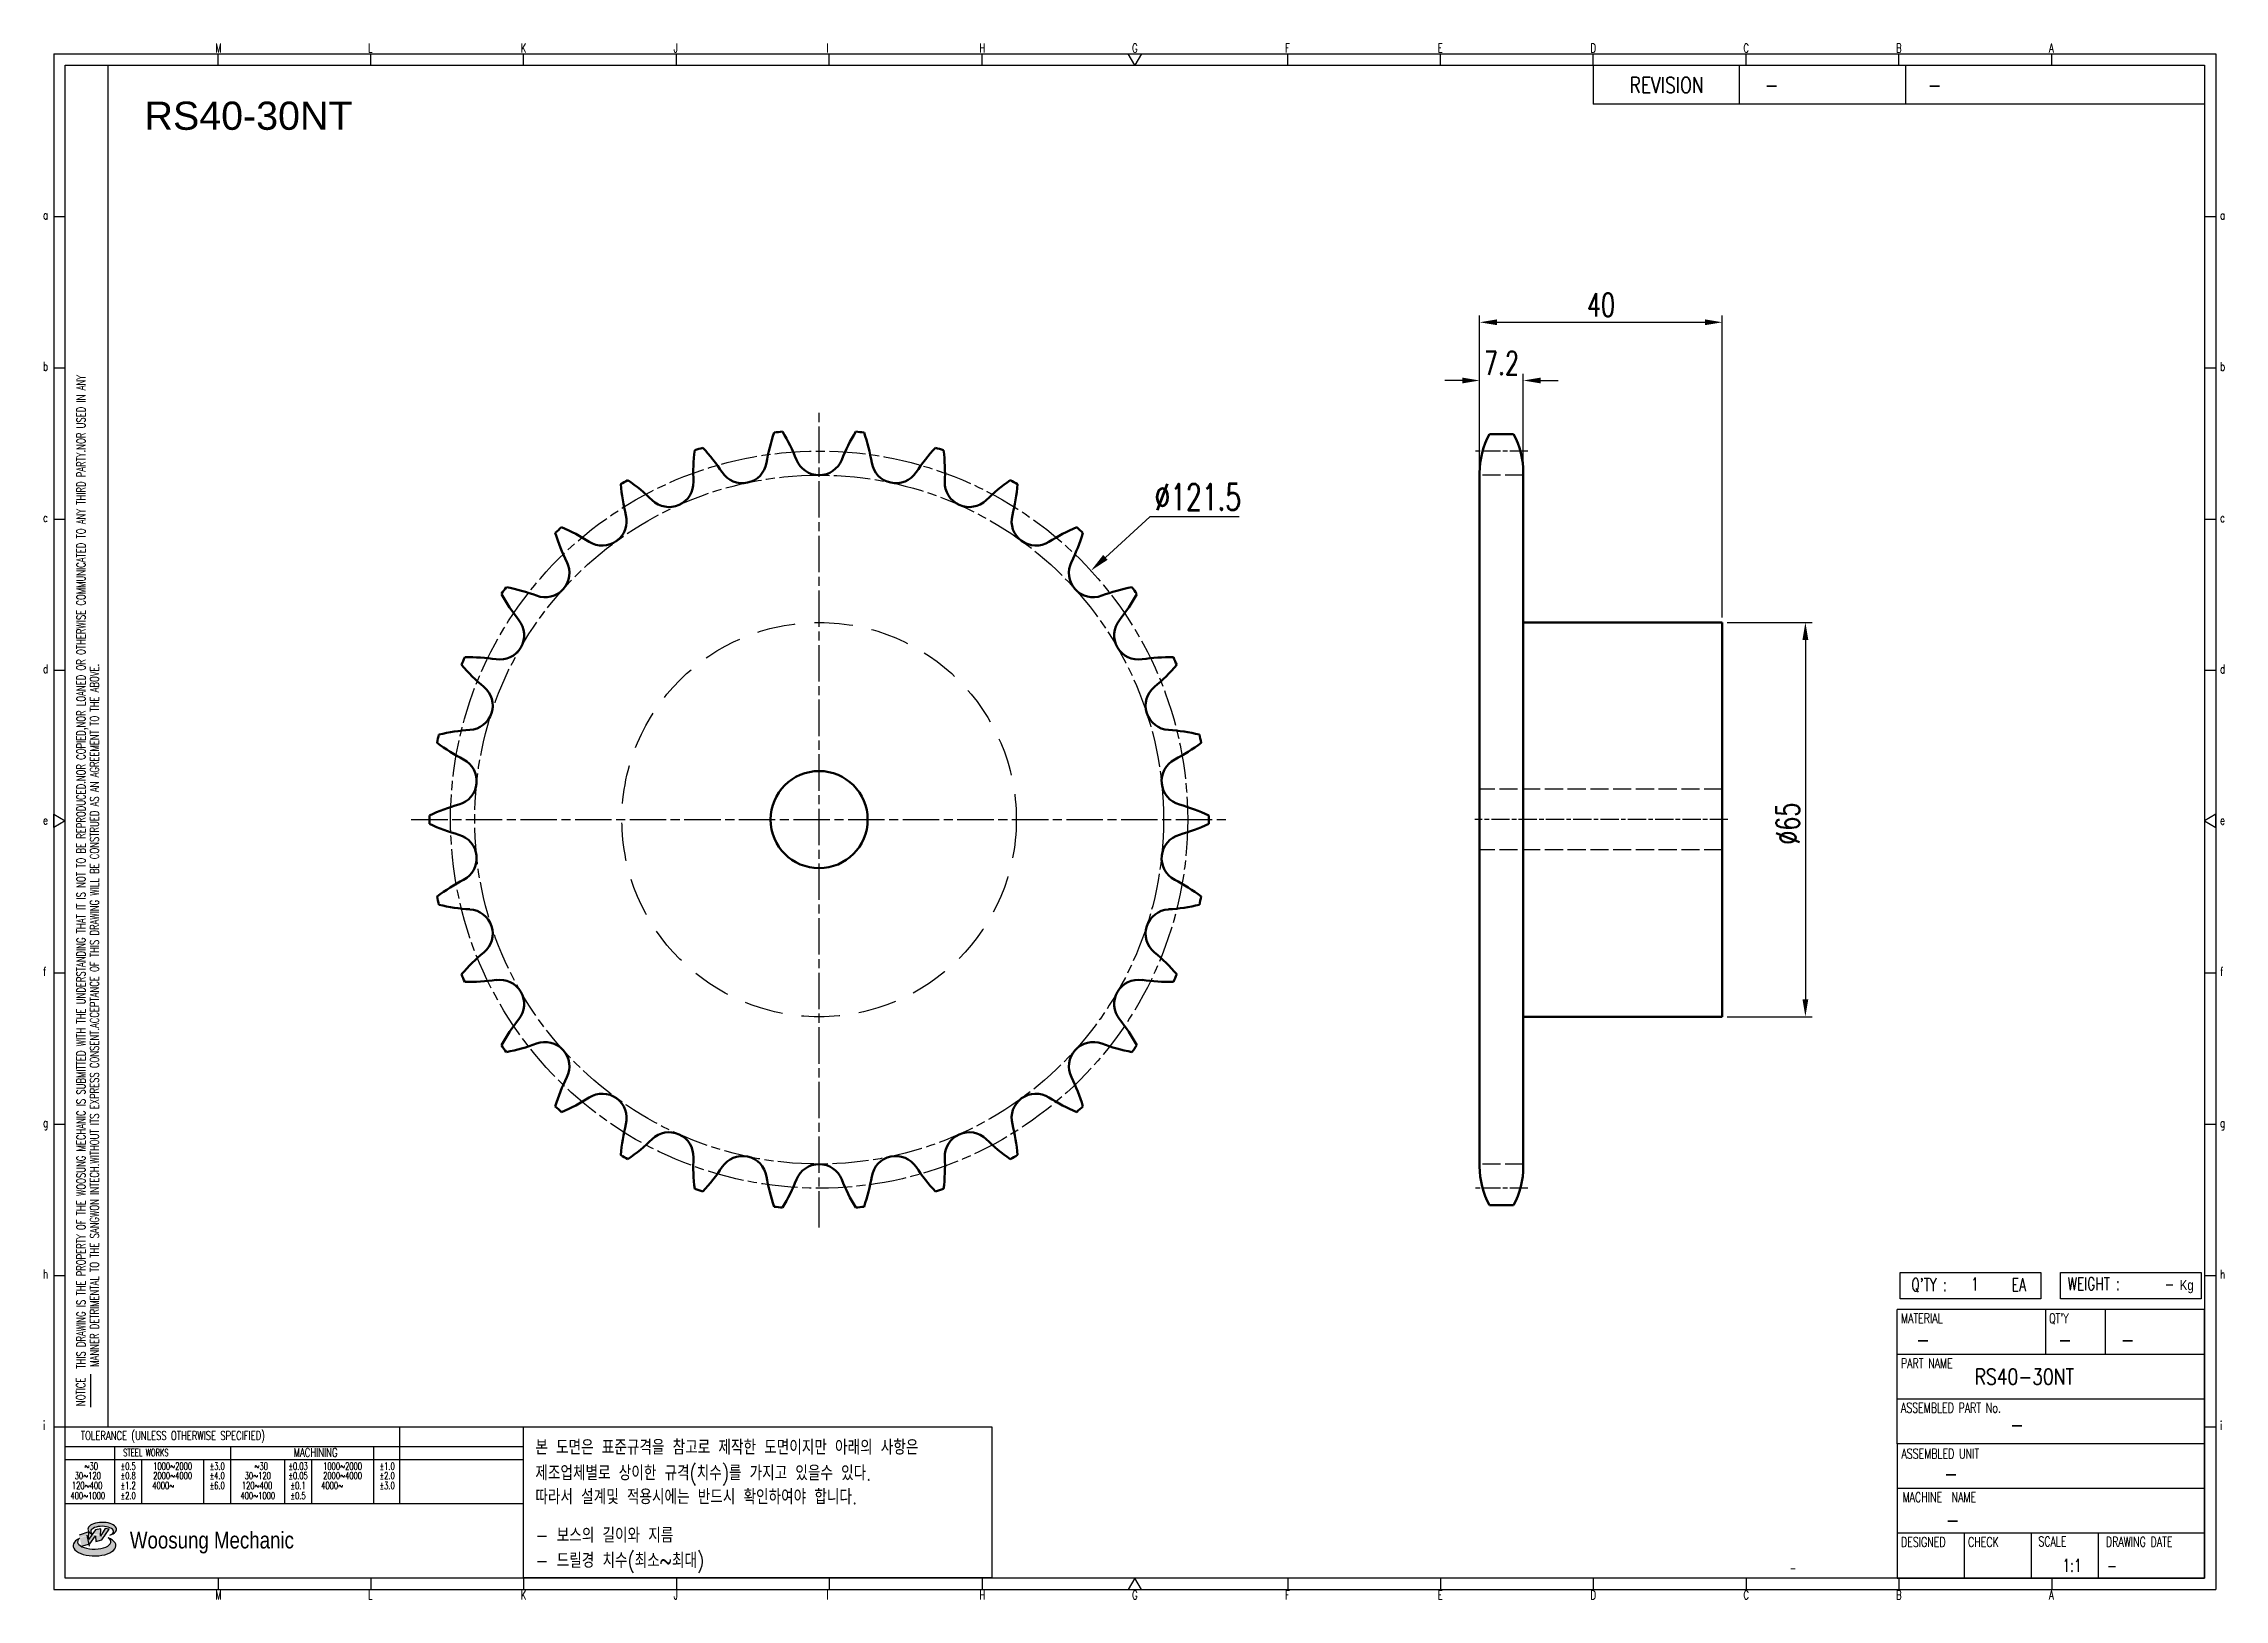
# Model space of a CAD drawing. Header units: millimetres. Extents: x -22172 to -21812, y 1083 to 1339.
import ezdxf
from ezdxf.enums import TextEntityAlignment as Align

# ---------------------------------------------------------------- set-up
doc = ezdxf.new("R2010")
doc.units = ezdxf.units.MM
for name, pattern in [('AM_ISO02W050', [7.5, 6, -1.5]), ('AM_ISO02W050x2', [3.75, 3, -0.75]), ('AM_ISO08W050', [18, 12, -1.5, 3, -1.5]), ('AM_ISO08W050x2', [9, 6, -0.75, 1.5, -0.75]), ('HIDDEN', [9.525, 6.35, -3.175])]:
    doc.linetypes.add(name, pattern=pattern)
for name, color, linetype, lineweight in [('AM_0N', 7, 'Continuous', 50), ('AM_3N', 6, 'AM_ISO02W050', 25), ('AM_7', 4, 'AM_ISO08W050', 25), ('AM_7N', 4, 'AM_ISO08W050', 25)]:
    doc.layers.add(name, color=color, linetype=linetype, lineweight=lineweight)
for name, color, linetype in [('HL', 2, 'HIDDEN'), ('S-DIM', 7, 'Continuous'), ('TITLE', 7, 'Continuous'), ('도면레이아웃', 7, 'Continuous')]:
    doc.layers.add(name, color=color, linetype=linetype)
doc.styles.add('HAN', font='ROMANS.shx', dxfattribs={"width": 0.7, "bigfont": 'whgtxt.shx'})
doc.styles.add('HKD_ST2', font='romans.shx', dxfattribs={"width": 0.7, "height": 4, "bigfont": '@extfont2.shx'})
doc.styles.add('HSG', font='SIMPLEX.shx', dxfattribs={"width": 0.7, "bigfont": 'HSG.shx'})
doc.styles.add('ROMANS', font='romans.shx', dxfattribs={"width": 0.7, "bigfont": 'whgtxt.shx'})
doc.styles.add('SLDTEXTSTYLE4', font='arial.ttf', dxfattribs={"width": 0.8})
doc.styles.get("Standard").update_dxf_attribs({"font": 'arial.ttf'})
doc.dimstyles.new('APP4', dxfattribs={"dimscale": 1.6, "dimtxt": 2.4, "dimasz": 1.8, "dimexe": 0.7, "dimexo": 0.5, "dimgap": 0.6, "dimtad": 1, "dimtoh": 1, "dimdec": 1, "dimrnd": 0.01, "dimzin": 9, "dimdsep": 46, "dimtxsty": 'HSG', "dimcen": 0, "dimclrd": 1, "dimclre": 1, "dimclrt": 256, "dimazin": 2, "dimtp": 1, "dimtm": 1, "dimtfac": 0.5, "dimtdec": 1, "dimtofl": 0, "dimtmove": 0, "dimatfit": 3, "dimfxl": 0, "dimtvp": 1, "dimtolj": 2, "dimlwd": -1, "dimlwe": -1, "dimarcsym": 0})
doc.dimstyles.new('APP8', dxfattribs={"dimscale": 1.8, "dimtxt": 2.4, "dimasz": 1.8, "dimexe": 0.7, "dimexo": 0.5, "dimgap": 0.6, "dimtad": 1, "dimtoh": 1, "dimdec": 1, "dimrnd": 0.01, "dimzin": 9, "dimdsep": 46, "dimtxsty": 'HSG', "dimcen": 0, "dimclrd": 1, "dimclre": 1, "dimclrt": 256, "dimazin": 2, "dimtp": 1, "dimtm": 1, "dimtfac": 0.5, "dimtdec": 1, "dimtofl": 0, "dimtmove": 0, "dimatfit": 3, "dimfxl": 0, "dimtvp": 1, "dimtolj": 2, "dimlwd": -1, "dimlwe": -1, "dimarcsym": 0})

# ---------------------------------------------------------------- blocks, each defined once
blk = doc.blocks.new('SUYWSHJH')
at = {"layer": '도면레이아웃'}
h = blk.add_hatch(color=10, dxfattribs=at)
h.paths.add_polyline_path([(1.544, 35.177), (1.554, 34.966), (1.779, 35.034), (2.054, 35.422), (1.908, 35.446), (1.728, 35.167), (1.741, 35.439), (1.547, 35.405), (1.292, 35.041), (1.295, 35.33), (0.943, 35.208), (1.03, 34.8), (1.336, 34.885)])
edge = h.paths.add_edge_path()
edge.add_ellipse((1.795, 35.421), major_axis=(-0.53, 0), ratio=0.487785, start_angle=122.36065, end_angle=403.39574)
edge.add_line((1.411, 35.244), (1.419, 35.261))
edge.add_ellipse((1.798, 35.344), major_axis=(-0.423, 0), ratio=0.444396, start_angle=131.58977, end_angle=386.19408, ccw=False)
edge = h.paths.add_edge_path()
edge.add_ellipse((1.512, 34.815), major_axis=(-0.793, 0), ratio=0.480113, start_angle=314.67633, end_angle=590.85213)
edge.add_ellipse((1.501, 34.958), major_axis=(-0.62, 0), ratio=0.43311, start_angle=331.7024, end_angle=574.42495, ccw=False)
for p, q in [((0, 90.118), (80.15, 90.118)), ((0, 90.118), (0, 33.191)), ((6.089, 89.693), (6.089, 90.118)), ((11.753, 89.693), (11.753, 90.118)), ((17.418, 89.693), (17.418, 90.118)), ((23.082, 89.693), (23.082, 90.118)), ((28.746, 89.693), (28.746, 90.118)), ((34.411, 89.693), (34.411, 90.118)), ((45.739, 89.693), (45.739, 90.118)), ((51.404, 89.693), (51.404, 90.118)), ((57.068, 89.693), (57.068, 90.118)), ((62.732, 89.693), (62.732, 90.118)), ((68.397, 89.693), (68.397, 90.118)), ((74.061, 89.693), (74.061, 90.118)), ((80.15, 90.118), (80.15, 33.191)), ((0, 84.085), (0.425, 84.085)), ((79.725, 84.085), (80.15, 84.085)), ((0, 78.478), (0.425, 78.478)), ((79.725, 78.478), (80.15, 78.478)), ((0, 72.87), (0.425, 72.87)), ((79.725, 72.87), (80.15, 72.87)), ((0, 67.262), (0.425, 67.262)), ((79.725, 67.262), (80.15, 67.262)), ((0, 56.047), (0.425, 56.047)), ((79.725, 56.047), (80.15, 56.047)), ((0, 50.439), (0.425, 50.439)), ((79.725, 50.439), (80.15, 50.439)), ((0, 44.832), (0.425, 44.832)), ((79.725, 44.832), (80.15, 44.832)), ((1.377, 39.947), (1.377, 41.174)), ((0, 39.224), (0.425, 39.224)), ((79.725, 39.224), (80.15, 39.224)), ((0, 33.191), (80.15, 33.191)), ((6.089, 33.616), (6.089, 33.191)), ((11.753, 33.616), (11.753, 33.191)), ((17.418, 33.616), (17.418, 33.191)), ((23.082, 33.616), (23.082, 33.191)), ((28.746, 33.616), (28.746, 33.191)), ((34.411, 33.616), (34.411, 33.191)), ((45.739, 33.616), (45.739, 33.191)), ((51.404, 33.616), (51.404, 33.191)), ((57.068, 33.616), (57.068, 33.191)), ((62.732, 33.616), (62.732, 33.191)), ((68.397, 33.616), (68.397, 33.191)), ((74.061, 33.616), (74.061, 33.191))]:
    blk.add_line(p, q)
at = {"color": 2}
for p, q in [((2.017, 39.224), (2.017, 89.693)), ((0.425, 39.224), (17.418, 39.224)), ((12.816, 39.224), (12.816, 36.382)), ((17.418, 33.616), (17.418, 39.224)), ((0.425, 38.487), (17.418, 38.487)), ((0.425, 38.012), (17.418, 38.012)), ((2.257, 38.487), (2.257, 36.382)), ((3.257, 38.012), (3.257, 36.382)), ((5.557, 38.012), (5.557, 36.382)), ((6.557, 38.5), (6.557, 36.382)), ((8.557, 38.012), (8.557, 36.382)), ((9.557, 38.026), (9.557, 36.382)), ((11.857, 38.487), (11.857, 36.382)), ((0.425, 36.382), (17.418, 36.382))]:
    blk.add_line(p, q, dxfattribs=at)
at = {"color": 6, "ltscale": 0.5}
for p, q in [((57.068, 89.693), (57.068, 88.246)), ((62.47, 89.693), (62.47, 88.246)), ((68.635, 89.693), (68.635, 88.246)), ((79.725, 88.246), (57.068, 88.246)), ((68.336, 38.59), (68.336, 43.563)), ((79.725, 43.563), (68.336, 43.563)), ((73.827, 43.563), (73.827, 41.905)), ((76.037, 43.563), (76.037, 41.905)), ((79.725, 38.59), (79.725, 43.563)), ((79.725, 41.905), (68.336, 41.905)), ((79.725, 40.248), (68.336, 40.248)), ((68.336, 38.59), (68.336, 33.616)), ((79.725, 38.59), (68.336, 38.59)), ((79.725, 33.616), (79.725, 38.59)), ((79.725, 36.932), (68.336, 36.932)), ((79.725, 35.274), (68.336, 35.274)), ((70.822, 33.616), (70.822, 35.274)), ((73.309, 33.616), (73.309, 35.274)), ((75.796, 33.616), (75.796, 35.274)), ((68.336, 33.616), (79.725, 33.616))]:
    blk.add_line(p, q, dxfattribs=at)
for points in [[(40.075, 89.693), (39.83, 90.118), (40.32, 90.118)], [(0.425, 89.693), (79.725, 89.693), (79.725, 33.616), (0.425, 33.616)], [(0.425, 61.679), (0, 61.433), (0, 61.924)], [(79.725, 61.679), (80.15, 61.433), (80.15, 61.924)], [(40.075, 33.616), (39.83, 33.191), (40.32, 33.191)]]:
    blk.add_lwpolyline(points, close=True)
at = {"layer": 'TITLE', "color": 20}
for p, q in [((68.449, 43.961), (68.449, 44.936)), ((68.449, 44.936), (73.654, 44.936)), ((73.654, 44.936), (73.654, 43.961)), ((74.39, 43.961), (74.39, 44.936)), ((74.39, 44.936), (79.595, 44.936)), ((79.595, 44.936), (79.595, 43.961)), ((73.654, 43.961), (68.449, 43.961)), ((79.595, 43.961), (74.39, 43.961))]:
    blk.add_line(p, q, dxfattribs=at)
at = {"layer": '도면레이아웃'}
for p, q in [((1.295, 35.33), (0.943, 35.208)), ((1.03, 34.8), (1.336, 34.885)), ((1.224, 35.208), (1.311, 34.8)), ((1.224, 35.208), (1.224, 35.208)), ((1.547, 35.405), (1.292, 35.041)), ((1.292, 35.041), (1.295, 35.33)), ((1.336, 34.885), (1.544, 35.177)), ((1.419, 35.261), (1.411, 35.244)), ((1.544, 35.177), (1.554, 34.966)), ((1.741, 35.439), (1.547, 35.405)), ((1.554, 34.966), (1.779, 35.034)), ((1.908, 35.446), (1.728, 35.167)), ((1.728, 35.167), (1.741, 35.439)), ((1.779, 35.034), (2.054, 35.422)), ((2.054, 35.422), (1.908, 35.446))]:
    blk.add_line(p, q, dxfattribs=at)
for centre, major_axis, ratio, start_param, end_param in [((1.795, 35.421), (-0.53, 0), 0.487785, 2.135596, 7.040584), ((1.512, 34.815), (-0.793, 0), 0.480113, 5.492138, 10.312315), ((1.501, 34.958), (-0.62, 0), 0.43311, 5.789299, 10.025607), ((1.798, 35.344), (-0.423, 0), 0.444396, 2.296675, 6.740358)]:
    blk.add_ellipse(centre, major_axis=major_axis, ratio=ratio, start_param=start_param, end_param=end_param, dxfattribs=at)
at = {"color": 4, "style": 'HKD_ST2', "width": 0.7}
for s, p in [('M', (5.988, 90.164)), ('L', (11.652, 90.164)), ('K', (17.316, 90.164)), ('J', (22.981, 90.164)), ('I', (28.645, 90.164)), ('H', (34.309, 90.164)), ('G', (39.974, 90.164)), ('F', (45.638, 90.164)), ('E', (51.302, 90.164)), ('D', (56.967, 90.164)), ('C', (62.631, 90.164)), ('B', (68.295, 90.164)), ('A', (73.96, 90.164)), ('a', (-0.395, 83.976)), ('a', (80.305, 83.97)), ('b', (-0.395, 78.368)), ('b', (80.305, 78.362)), ('c', (-0.395, 72.76)), ('c', (80.305, 72.754)), ('d', (-0.395, 67.153)), ('d', (80.305, 67.147)), ('e', (-0.395, 61.545)), ('e', (80.305, 61.539)), ('f', (-0.395, 55.937)), ('f', (80.305, 55.931)), ('g', (-0.395, 50.33)), ('g', (80.305, 50.324)), ('h', (-0.395, 44.722)), ('h', (80.305, 44.716)), ('i', (-0.395, 39.114)), ('i', (80.305, 39.108)), ('M', (5.988, 32.824)), ('L', (11.652, 32.824)), ('K', (17.316, 32.824)), ('J', (22.981, 32.824)), ('I', (28.645, 32.824)), ('H', (34.309, 32.824)), ('G', (39.974, 32.824)), ('F', (45.638, 32.824)), ('E', (51.302, 32.824)), ('D', (56.967, 32.824)), ('C', (62.631, 32.824)), ('B', (68.295, 32.824)), ('A', (73.96, 32.824))]:
    blk.add_text(s, height=0.326, dxfattribs=at).set_placement(p)
for s, height, style, width, p in [('REVISION', 0.5806, 'HAN', 0.8, (58.415, 88.664)), ('-', 0.581, 'HAN', 0.8, (63.426, 88.664)), ('-', 0.581, 'HAN', 0.8, (69.468, 88.664)), ("Q'TY : ", 0.4746, 'HKD_ST2', 0.7, (68.857, 44.253)), ('1', 0.475, 'HKD_ST2', 0.7, (71.071, 44.275)), ('EA', 0.4746, 'HKD_ST2', 0.7, (72.578, 44.253)), ('WEIGHT : ', 0.4746, 'HKD_ST2', 0.7, (74.65, 44.286)), ('-', 0.581, 'HAN', 0.8, (69.029, 42.157)), ('-', 0.581, 'HAN', 0.8, (74.289, 42.157)), ('-', 0.581, 'HAN', 0.8, (76.623, 42.157)), ('-', 0.581, 'HAN', 0.8, (72.515, 39.013)), ('-', 0.581, 'HAN', 0.8, (70.067, 37.189)), ('-', 0.581, 'HAN', 0.8, (70.126, 35.48)), ('1:1', 0.4746, 'HKD_ST2', 0.7, (74.458, 33.848)), ('-', 0.475, 'HKD_ST2', 0.7, (76.112, 33.837))]:
    blk.add_text(s, height=height, dxfattribs=dict(style=style, width=width)).set_placement(p)
at = {"color": 6, "style": 'HKD_ST2', "width": 0.7}
for s, p in [(' THIS DRAWING IS THE PROPERTY OF THE WOOSUNG MECHANIC IS SUBMITTED WITH THE UNDERSTANDING THAT IT IS NOT TO BE REPRODUCED.NOR COPIED,NOR LOANED OR OTHERWISE COMMUNICATED TO ANY THIRD PARTY.NOR USED IN ANY', (1.173, 41.217)), ('MANNER DETRIMENTAL TO THE SANGWON INTECH.WITHOUT ITS EXPRESS CONSENT.ACCEPTANCE OF THIS DRAWING WILL BE CONSTRUED AS AN AGREEMENT TO THE ABOVE.', (1.672, 41.447))]:
    blk.add_text(s, height=0.326266, rotation=90, dxfattribs=at).set_placement(p)
at = {"style": 'HKD_ST2', "width": 0.7}
blk.add_text('-', height=0.475, dxfattribs=at).set_placement((78.613, 44.286), align=Align.RIGHT)
at = {"color": 4, "style": 'HKD_ST2', "width": 0.7}
for s, height, p in [('MATERIAL', 0.3651, (68.474, 43.425)), ("QT'Y", 0.3651, (73.965, 43.425)), ('PART NAME', 0.3651, (68.474, 41.756)), ('ASSEMBLED PART No.', 0.36511, (68.474, 40.109)), ('ASSEMBLED UNIT', 0.36511, (68.49, 38.408)), ('MACHINE  NAME', 0.36511, (68.532, 36.794)), ('DESIGNED', 0.3651, (68.474, 35.136)), ('CHECK', 0.3651, (70.961, 35.136)), ('SCALE', 0.3651, (73.566, 35.153)), ('DRAWING DATE', 0.36511, (76.071, 35.141))]:
    blk.add_text(s, height=height, dxfattribs=at).set_placement(p, align=Align.TOP_LEFT)
at = {"style": 'HKD_ST2', "width": 0.7}
blk.add_text('NOTICE', height=0.3263, rotation=90, dxfattribs=at).set_placement((1.163, 39.988))
for s, height, style, width, p in [('TOLERANCE (UNLESS OTHERWISE SPECIFIED)', 0.32627, 'HKD_ST2', 0.7, (4.417, 38.896)), ('-', 0.326, 'ROMANS', 0.65, (64.469, 33.975))]:
    blk.add_text(s, height=height, dxfattribs=dict(style=style, width=width)).set_placement(p, align=Align.MIDDLE_CENTER)
at = {"color": 4, "style": 'HKD_ST2', "width": 0.7}
for s, height, p in [('STEEL WORKS', 0.26101, (3.416, 38.268)), ('MACHINING', 0.3263, (9.707, 38.27)), ('%%P0.5', 0.261, (2.757, 37.762)), ('%%P0.8', 0.261, (2.757, 37.411)), ('%%P3.0', 0.261, (6.057, 37.762)), ('%%P4.0', 0.261, (6.057, 37.411)), ('%%P0.03', 0.261, (9.057, 37.762)), ('%%P0.05', 0.261, (9.057, 37.411)), ('%%P1.0', 0.261, (12.357, 37.762)), ('%%P2.0', 0.261, (12.357, 37.411)), ('%%P1.2', 0.261, (2.757, 37.045)), ('%%P2.0', 0.261, (2.757, 36.67)), ('%%P6.0', 0.261, (6.057, 37.045)), ('%%P0.1', 0.261, (9.057, 37.045)), ('%%P0.5', 0.261, (9.057, 36.67)), ('%%P3.0', 0.261, (12.357, 37.045))]:
    blk.add_text(s, height=height, dxfattribs=at).set_placement(p, align=Align.MIDDLE)
for s, height, p in [('30%%126120', 0.261, (1.263, 37.411)), ('%%12630', 0.261, (1.389, 37.762)), ('2000%%1264000', 0.26101, (4.407, 37.411)), ('1000%%1262000', 0.26101, (4.407, 37.762)), ('30%%126120', 0.261, (7.563, 37.411)), ('%%12630', 0.261, (7.689, 37.762)), ('2000%%1264000', 0.26101, (10.707, 37.411)), ('1000%%1262000', 0.26101, (10.707, 37.762)), ('400%%1261000', 0.26101, (1.263, 36.67)), ('120%%126400', 0.26101, (1.237, 37.045)), ('4000%%126', 0.261, (4.061, 37.045)), ('400%%1261000', 0.26101, (7.563, 36.67)), ('120%%126400', 0.26101, (7.537, 37.045)), ('4000%%126', 0.261, (10.321, 37.045))]:
    blk.add_text(s, height=height, dxfattribs=at).set_placement(p, align=Align.MIDDLE_CENTER)
at = {"color": 1, "style": 'SLDTEXTSTYLE4', "width": 0.8}
blk.add_text('Woosung Mechanic', height=0.61957, dxfattribs=at).set_placement((2.822, 34.711))
at = {"layer": 'TITLE', "width": 0.8}
blk.add_text('Kg', height=0.3789, dxfattribs=at).set_placement((78.807, 44.286))
blk = doc.blocks.new('*D253')
at = {"layer": 'Defpoints', "color": 0, "transparency": 16777216}
for p in [(-21999.24, 1252.13), (-22088.83, 1170.06)]:
    blk.add_point(p, dxfattribs=at)
at = {"layer": 'S-DIM', "color": 1, "transparency": 16777216}
for p, q in [((-21989.54, 1261.02), (-21996.85, 1254.32)), ((-21974.78, 1261.02), (-21989.54, 1261.02))]:
    blk.add_line(p, q, dxfattribs=at)
blk.add_solid([(-21997.22, 1254.72), (-21996.49, 1253.92), (-21999.24, 1252.13)], dxfattribs=at)
at = {"layer": 'S-DIM', "transparency": 16777216, "insert": (-21981.62, 1264.26), "char_height": 4.32, "attachment_point": 5, "style": 'HSG'}
blk.add_mtext('\\A2;∅121.5', dxfattribs=at)
blk = doc.blocks.new('*D254')
at = {"layer": 'Defpoints', "color": 0, "transparency": 16777216}
for p in [(-21927.97, 1283.47), (-21935.17, 1267.87), (-21927.97, 1267.87)]:
    blk.add_point(p, dxfattribs=at)
at = {"layer": 'S-DIM', "color": 1, "transparency": 16777216}
for p, q in [((-21938.05, 1283.47), (-21940.93, 1283.47)), ((-21935.17, 1268.67), (-21935.17, 1284.59)), ((-21927.97, 1268.67), (-21927.97, 1284.59)), ((-21925.09, 1283.47), (-21922.21, 1283.47))]:
    blk.add_line(p, q, dxfattribs=at)
for points in [[(-21938.05, 1283.95), (-21938.05, 1282.99), (-21935.17, 1283.47)], [(-21925.09, 1283.95), (-21925.09, 1282.99), (-21927.97, 1283.47)]]:
    blk.add_solid(points, dxfattribs=at)
at = {"layer": 'S-DIM', "transparency": 16777216, "insert": (-21931.57, 1286.35), "char_height": 3.84, "attachment_point": 5, "style": 'HSG'}
blk.add_mtext('\\A2;7.2', dxfattribs=at)
blk = doc.blocks.new('*D255')
at = {"layer": 'Defpoints', "color": 0, "transparency": 16777216}
for p in [(-21895.17, 1293.07), (-21935.17, 1267.87), (-21895.17, 1243.6)]:
    blk.add_point(p, dxfattribs=at)
at = {"layer": 'S-DIM', "color": 1, "transparency": 16777216}
for p, q in [((-21935.17, 1268.67), (-21935.17, 1294.19)), ((-21895.17, 1244.4), (-21895.17, 1294.19)), ((-21932.29, 1293.07), (-21898.05, 1293.07))]:
    blk.add_line(p, q, dxfattribs=at)
for points in [[(-21932.29, 1293.55), (-21932.29, 1292.59), (-21935.17, 1293.07)], [(-21898.05, 1293.55), (-21898.05, 1292.59), (-21895.17, 1293.07)]]:
    blk.add_solid(points, dxfattribs=at)
at = {"layer": 'S-DIM', "transparency": 16777216, "insert": (-21915.17, 1295.95), "char_height": 3.84, "attachment_point": 5, "style": 'HSG'}
blk.add_mtext('\\A2;40', dxfattribs=at)
blk = doc.blocks.new('*D256')
at = {"layer": 'Defpoints', "color": 0, "transparency": 16777216}
for p in [(-21895.17, 1243.6), (-21895.17, 1178.6), (-21881.48, 1178.6)]:
    blk.add_point(p, dxfattribs=at)
at = {"layer": 'S-DIM', "color": 1, "transparency": 16777216}
for p, q in [((-21894.37, 1243.6), (-21880.36, 1243.6)), ((-21881.48, 1240.72), (-21881.48, 1181.48)), ((-21894.37, 1178.6), (-21880.36, 1178.6))]:
    blk.add_line(p, q, dxfattribs=at)
for points in [[(-21881.96, 1240.72), (-21881, 1240.72), (-21881.48, 1243.6)], [(-21881.96, 1181.48), (-21881, 1181.48), (-21881.48, 1178.6)]]:
    blk.add_solid(points, dxfattribs=at)
at = {"layer": 'S-DIM', "transparency": 16777216, "insert": (-21884.36, 1210.43), "char_height": 3.84, "attachment_point": 5, "rotation": 90, "style": 'HSG'}
blk.add_mtext('\\A2;%%c65', dxfattribs=at)

msp = doc.modelspace()

# ---------------------------------------------------------------- linework, layer by layer
at = {"color": 4}
msp.add_lwpolyline([(-22092.74, 1111.04), (-22015.55, 1111.04), (-22015.55, 1086.11), (-22092.74, 1086.11)], close=True, dxfattribs=at)
at = {"layer": 'AM_0N'}
for p, q in [((-21933.56, 1274.65), (-21929.59, 1274.65)), ((-21935.17, 1268.25), (-21935.17, 1153.94)), ((-21927.97, 1268.25), (-21927.97, 1153.94)), ((-21927.97, 1243.6), (-21895.17, 1243.6)), ((-21895.17, 1243.6), (-21895.17, 1178.6)), ((-21927.97, 1178.6), (-21895.17, 1178.6)), ((-21933.56, 1147.54), (-21929.59, 1147.54))]:
    msp.add_line(p, q, dxfattribs=at)
msp.add_circle((-22044.04, 1211.1), 8, dxfattribs=at)
for centre, radius, start, end in [((-22022.61, 1264.86), 30.53, 160.8006, 170.5), ((-22044.04, 1211.1), 64.23, 95.3841, 96.6159), ((-22076.18, 1259.23), 30.53, 21.5, 31.1994), ((-22011.9, 1259.23), 30.53, 148.8006, 158.5), ((-22044.04, 1211.1), 64.23, 83.3841, 84.6159), ((-22065.47, 1264.86), 30.53, 9.5, 19.1994), ((-21921.67, 1268.25), 13.5, 151.7009, 180), ((-21941.47, 1268.25), 13.5, 0, 28.2991), ((-22034.25, 1268.14), 30.53, 172.8006, 182.5), ((-22044.04, 1211.1), 64.23, 107.3841, 108.6159), ((-22085.48, 1251.49), 30.53, 33.5, 43.1994), ((-22056.68, 1270.56), 4.01, 213.5, 350.5), ((-22044.04, 1271.89), 4.01, 201.5, 338.5), ((-22031.4, 1270.56), 4.01, 189.5, 326.5), ((-22002.59, 1251.49), 30.53, 136.8006, 146.5), ((-22044.04, 1211.1), 64.23, 71.3841, 72.6159), ((-22053.82, 1268.14), 30.53, 357.5, 7.1994), ((-22044.04, 1211.1), 64.23, 119.3841, 120.6159), ((-22046.32, 1268.92), 30.53, 184.8006, 194.5), ((-22092.97, 1241.99), 30.53, 45.5, 55.1994), ((-22068.76, 1266.63), 4.01, 225.5, 2.5), ((-22019.31, 1266.63), 4.01, 177.5, 314.5), ((-21995.1, 1241.99), 30.53, 124.8006, 134.5), ((-22044.04, 1211.1), 64.23, 59.3841, 60.6159), ((-22041.75, 1268.92), 30.53, 345.5, 355.1994), ((-22044.04, 1211.1), 64.23, 131.3841, 132.6159), ((-22058.3, 1267.18), 30.53, 196.8006, 206.5), ((-22098.33, 1231.14), 30.53, 57.5, 67.1994), ((-22079.77, 1260.28), 4.01, 237.5, 14.5), ((-22008.31, 1260.28), 4.01, 165.5, 302.5), ((-21989.75, 1231.14), 30.53, 112.8006, 122.5), ((-22029.78, 1267.18), 30.53, 333.5, 343.1994), ((-22044.04, 1211.1), 64.23, 47.3841, 48.6159), ((-22089.21, 1251.77), 4.01, 249.5, 26.5), ((-21998.86, 1251.77), 4.01, 153.5, 290.5), ((-22044.04, 1211.1), 64.23, 143.3841, 144.6159), ((-22069.65, 1262.99), 30.53, 208.8006, 218.5), ((-22101.31, 1219.42), 30.53, 69.5, 79.1994), ((-21986.76, 1219.42), 30.53, 100.8006, 110.5), ((-22018.43, 1262.99), 30.53, 321.5, 331.1994), ((-22044.04, 1211.1), 64.23, 35.3841, 36.6159), ((-22096.68, 1241.49), 4.01, 261.5, 38.5), ((-21991.39, 1241.49), 4.01, 141.5, 278.5), ((-22044.04, 1211.1), 64.23, 155.3841, 156.6159), ((-22079.88, 1256.54), 30.53, 220.8006, 230.5), ((-22101.79, 1207.33), 30.53, 81.5, 91.1994), ((-21986.29, 1207.33), 30.53, 88.8006, 98.5), ((-22008.19, 1256.54), 30.53, 309.5, 319.1994), ((-22044.04, 1211.1), 64.23, 23.3841, 24.6159), ((-22101.85, 1229.88), 4.01, 273.5, 50.5), ((-21986.22, 1229.88), 4.01, 129.5, 266.5), ((-22099.74, 1195.4), 30.53, 93.5, 103.1994), ((-21988.33, 1195.4), 30.53, 76.8006, 86.5), ((-22044.04, 1211.1), 64.23, 167.3841, 168.6159), ((-22088.54, 1248.09), 30.53, 232.8006, 242.5), ((-21999.53, 1248.09), 30.53, 297.5, 307.1994), ((-22044.04, 1211.1), 64.23, 11.3841, 12.6159), ((-22104.49, 1217.45), 4.01, 285.5, 62.5), ((-21983.58, 1217.45), 4.01, 117.5, 254.5), ((-22095.26, 1184.16), 30.53, 105.5, 115.1994), ((-22044.04, 1211.1), 64.23, 179.3841, 180.6159), ((-21992.81, 1184.16), 30.53, 64.8006, 74.5), ((-22044.04, 1211.1), 64.23, 359.3841, 0.6159), ((-22095.26, 1238.03), 30.53, 244.8006, 254.5), ((-22104.49, 1204.74), 4.01, 297.5, 74.5), ((-21983.58, 1204.74), 4.01, 105.5, 242.5), ((-21992.81, 1238.03), 30.53, 285.5, 295.1994), ((-22088.54, 1174.1), 30.53, 117.5, 127.1994), ((-21999.53, 1174.1), 30.53, 52.8006, 62.5), ((-22044.04, 1211.1), 64.23, 191.3841, 192.6159), ((-22099.74, 1226.79), 30.53, 256.8006, 266.5), ((-21988.33, 1226.79), 30.53, 273.5, 283.1994), ((-22044.04, 1211.1), 64.23, 347.3841, 348.6159), ((-22101.85, 1192.31), 4.01, 309.5, 86.5), ((-21986.22, 1192.31), 4.01, 93.5, 230.5), ((-22079.88, 1165.66), 30.53, 129.5, 139.1994), ((-22008.19, 1165.66), 30.53, 40.8006, 50.5), ((-22044.04, 1211.1), 64.23, 203.3841, 204.6159), ((-22101.79, 1214.87), 30.53, 268.8006, 278.5), ((-22096.68, 1180.7), 4.01, 321.5, 98.5), ((-21991.39, 1180.7), 4.01, 81.5, 218.5), ((-21986.29, 1214.87), 30.53, 261.5, 271.1994), ((-22044.04, 1211.1), 64.23, 335.3841, 336.6159), ((-22069.65, 1159.2), 30.53, 141.5, 151.1994), ((-22018.43, 1159.2), 30.53, 28.8006, 38.5), ((-22044.04, 1211.1), 64.23, 215.3841, 216.6159), ((-22101.31, 1202.78), 30.53, 280.8006, 290.5), ((-22089.21, 1170.42), 4.01, 333.5, 110.5), ((-21998.86, 1170.42), 4.01, 69.5, 206.5), ((-21986.76, 1202.78), 30.53, 249.5, 259.1994), ((-22044.04, 1211.1), 64.23, 323.3841, 324.6159), ((-22058.3, 1155.01), 30.53, 153.5, 163.1994), ((-22029.78, 1155.01), 30.53, 16.8006, 26.5), ((-22098.33, 1191.05), 30.53, 292.8006, 302.5), ((-22079.77, 1161.92), 4.01, 345.5, 122.5), ((-22008.31, 1161.92), 4.01, 57.5, 194.5), ((-21989.75, 1191.05), 30.53, 237.5, 247.1994), ((-22044.04, 1211.1), 64.23, 227.3841, 228.6159), ((-22044.04, 1211.1), 64.23, 311.3841, 312.6159), ((-22046.32, 1153.27), 30.53, 165.5, 175.1994), ((-22092.97, 1180.2), 30.53, 304.8006, 314.5), ((-22068.76, 1155.56), 4.01, 357.5, 134.5), ((-22019.31, 1155.56), 4.01, 45.5, 182.5), ((-21995.1, 1180.2), 30.53, 225.5, 235.1994), ((-22041.75, 1153.27), 30.53, 4.8006, 14.5), ((-22044.04, 1211.1), 64.23, 239.3841, 240.6159), ((-22034.25, 1154.06), 30.53, 177.5, 187.1994), ((-22085.48, 1170.7), 30.53, 316.8006, 326.5), ((-22056.68, 1151.64), 4.01, 9.5, 146.5), ((-22044.04, 1150.31), 4.01, 21.5, 158.5), ((-22031.4, 1151.64), 4.01, 33.5, 170.5), ((-22002.59, 1170.7), 30.53, 213.5, 223.1994), ((-22053.82, 1154.06), 30.53, 352.8006, 2.5), ((-22044.04, 1211.1), 64.23, 299.3841, 300.6159), ((-21921.67, 1153.94), 13.5, 180, 208.2991), ((-21941.47, 1153.94), 13.5, 331.7009, 0), ((-22044.04, 1211.1), 64.23, 251.3841, 252.6159), ((-22022.61, 1157.34), 30.53, 189.5, 199.1994), ((-22076.18, 1162.97), 30.53, 328.8006, 338.5), ((-22011.9, 1162.97), 30.53, 201.5, 211.1994), ((-22065.47, 1157.34), 30.53, 340.8006, 350.5), ((-22044.04, 1211.1), 64.23, 287.3841, 288.6159), ((-22044.04, 1211.1), 64.23, 263.3841, 264.6159), ((-22044.04, 1211.1), 64.23, 275.3841, 276.6159)]:
    msp.add_arc(centre, radius, start, end, dxfattribs=at)
at = {"layer": 'AM_3N', "linetype": 'AM_ISO02W050x2'}
for p, q in [((-21927.97, 1267.87), (-21935.17, 1267.87)), ((-21927.97, 1154.32), (-21935.17, 1154.32))]:
    msp.add_line(p, q, dxfattribs=at)
at = {"layer": 'AM_3N', "color": 2, "linetype": 'AM_ISO02W050x2'}
for p, q in [((-21895.17, 1216.1), (-21935.17, 1216.1)), ((-21895.17, 1206.1), (-21935.17, 1206.1))]:
    msp.add_line(p, q, dxfattribs=at)
at = {"layer": 'AM_7', "linetype": 'AM_ISO08W050x2'}
for radius in [60.75, 56.77]:
    msp.add_circle((-22044.04, 1211.1), radius, dxfattribs=at)
at = {"layer": 'AM_7N', "linetype": 'AM_ISO08W050x2'}
for p, q in [((-22044.04, 1143.87), (-22044.04, 1278.32)), ((-22111.26, 1211.1), (-21976.81, 1211.1))]:
    msp.add_line(p, q, dxfattribs=at)
at = {"layer": 'AM_7N', "linetype": 'AM_ISO08W050x2', "ltscale": 0.5}
for p, q in [((-21927.21, 1271.85), (-21935.94, 1271.85)), ((-21894.24, 1211.1), (-21935.94, 1211.1)), ((-21927.21, 1150.35), (-21935.94, 1150.35))]:
    msp.add_line(p, q, dxfattribs=at)
at = {"layer": 'HL'}
msp.add_circle((-22044.04, 1211.1), 32.5, dxfattribs=at)

# ---------------------------------------------------------------- block references
at = {"xscale": 4.446485533803029, "yscale": 4.446485533803029, "zscale": 4.446485533803029}
msp.add_blockref('SUYWSHJH', (-22170.19, 936.63), dxfattribs=at)

# ---------------------------------------------------------------- texts
at = {"color": 2}
msp.add_text('RS40-30NT', height=4.646, dxfattribs=at).set_placement((-22155.22, 1324.79))
at = {"style": 'HAN', "width": 0.8}
msp.add_text('RS40-30NT', height=2.582, dxfattribs=at).set_placement((-21853.57, 1117.99))
at = {"color": 4, "style": 'HAN', "width": 0.8}
for s, p in [('본 도면은 표준규격을 참고로 제작한 도면이지만 아래의 사항은', (-22090.81, 1106.43)), ('제조업체별로 상이한 규격(치수)를 가지고 있을수 있다.', (-22090.81, 1102.19)), ('따라서 설계및 적용시에는 반드시 확인하여야 합니다.', (-22090.81, 1098.26)), ('- 보스의 길이와 지름', (-22090.81, 1091.93)), ('- 드릴경 치수(최소~최대)', (-22090.81, 1087.77))]:
    msp.add_text(s, height=2.4427, dxfattribs=at).set_placement(p)

# ---------------------------------------------------------------- dimensions: what is measured, and where the dimension line sits
at = {"layer": 'S-DIM'}
dim = msp.add_linear_dim(base=(-21895.17, 1293.07), p1=(-21935.17, 1267.87), p2=(-21895.17, 1243.6), dimstyle='APP4', dxfattribs=at)
dim.commit()
dim.dimension.update_dxf_attribs({"geometry": '*D255', "text_midpoint": (-21915.17, 1295.95)})
dim = msp.add_linear_dim(base=(-21927.97, 1283.47), p1=(-21935.17, 1267.87), p2=(-21927.97, 1267.87), dimstyle='APP4', dxfattribs=at)
dim.commit()
dim.dimension.update_dxf_attribs({"geometry": '*D254', "text_midpoint": (-21931.57, 1283.47), "dimtype": 160})
at = {"layer": 'S-DIM', "color": 3}
dim = msp.add_diameter_dim_2p(p1=(-22088.83, 1170.06), p2=(-21999.24, 1252.13), dimstyle='APP8', dxfattribs=at)
dim.commit()
dim.dimension.update_dxf_attribs({"geometry": '*D253', "text_midpoint": (-21981.62, 1261.02), "dimtype": 163})
at = {"layer": 'S-DIM'}
dim = msp.add_linear_dim(base=(-21881.48, 1178.6), p1=(-21895.17, 1243.6), p2=(-21895.17, 1178.6), angle=90, text='%%c<>', dimstyle='APP4', dxfattribs=at)
dim.commit()
dim.dimension.update_dxf_attribs({"geometry": '*D256', "text_midpoint": (-21881.48, 1210.43), "dimtype": 160})

doc.saveas('drawing.dxf')
